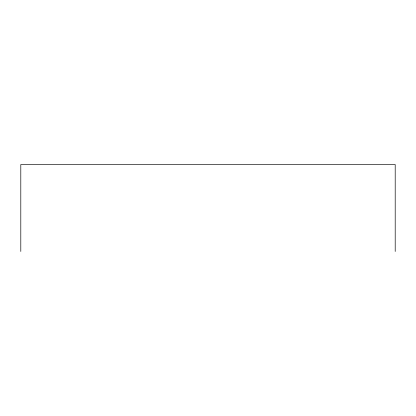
<?xml version="1.0" encoding="UTF-8"?>
<svg xmlns="http://www.w3.org/2000/svg" width="416" height="416" viewBox="0 0 416 416"><rect width="100%" height="100%" fill="white"/><g stroke="black" fill="none" stroke-linecap="round" stroke-linejoin="round"><path stroke-width="0.62" d="M395.2 251.467L395.2 164.533L20.8 164.533L20.8 251.467"/></g></svg>
